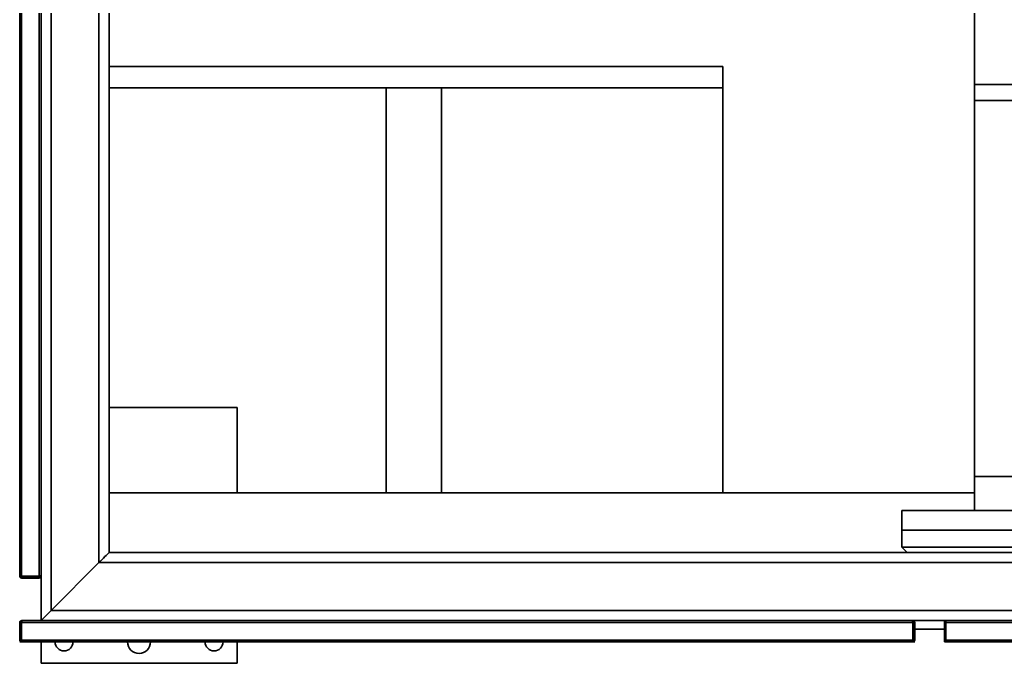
# Model space of a CAD drawing. Header units: millimetres. Extents: x -1052 to 3351, y 0 to 2015.
# Drawn here: x -395.36 to -378.26, y 1664.73 to 1675.9 of the extents above; entities that cross this region are included whole.
import ezdxf

# ---------------------------------------------------------------- set-up
doc = ezdxf.new("R2010")
doc.units = ezdxf.units.MM

msp = doc.modelspace()

# ---------------------------------------------------------------- linework, layer by layer
at = {"color": 7, "linetype": 'Continuous', "lineweight": 35}
for p, q in [((-378.7938, 1679.1415), (-378.7938, 1674.7761)), ((-378.7938, 1679.1415), (-378.7938, 1674.7761)), ((-395.3606, 1666.2466), (-395.3606, 1677.866)), ((-395.3606, 1666.2466), (-395.3606, 1677.866)), ((-395.3275, 1666.2461), (-395.3275, 1677.8664)), ((-395.3275, 1666.2461), (-395.3275, 1677.8664)), ((-395.0239, 1666.2461), (-395.0239, 1677.8664)), ((-395.0239, 1666.2461), (-395.0239, 1677.8664)), ((-394.9908, 1666.257), (-394.9908, 1677.1594)), ((-394.9908, 1666.257), (-394.9908, 1677.1594)), ((-394.8133, 1665.6514), (-394.8133, 1677.1594)), ((-394.8133, 1665.6514), (-394.8133, 1677.1594)), ((-393.9849, 1666.4798), (-393.9849, 1677.1594)), ((-393.9849, 1666.4798), (-393.9849, 1677.1594)), ((-393.8074, 1666.6573), (-393.8074, 1677.1594)), ((-393.8074, 1666.6573), (-393.8074, 1677.1594)), ((-383.1573, 1675.0886), (-393.8074, 1675.0886)), ((-383.1573, 1675.0886), (-393.8074, 1675.0886)), ((-383.1573, 1667.6927), (-383.1573, 1675.0886)), ((-383.1573, 1667.6927), (-383.1573, 1675.0886)), ((-378.7938, 1674.7761), (-378.1281, 1674.7761)), ((-378.7938, 1674.4949), (-378.7938, 1674.7761)), ((-378.7938, 1674.7761), (-378.1281, 1674.7761)), ((-378.7938, 1674.4949), (-378.7938, 1674.7761)), ((-383.1573, 1674.7188), (-393.8074, 1674.7188)), ((-383.1573, 1674.7188), (-393.8074, 1674.7188)), ((-389.0001, 1674.7188), (-389.0001, 1667.6927)), ((-388.0386, 1674.7188), (-389.0001, 1674.7188)), ((-389.0001, 1674.7188), (-389.0001, 1667.6927)), ((-388.0386, 1674.7188), (-389.0001, 1674.7188)), ((-388.0386, 1674.7188), (-388.0386, 1667.6927)), ((-388.0386, 1674.7188), (-388.0386, 1667.6927)), ((-378.1281, 1674.4949), (-378.7938, 1674.4949)), ((-378.7938, 1674.4949), (-378.7938, 1667.9737)), ((-378.1281, 1674.4949), (-378.7938, 1674.4949)), ((-378.7938, 1674.4949), (-378.7938, 1667.9737)), ((-393.8074, 1669.1719), (-391.5887, 1669.1719)), ((-393.8074, 1669.1719), (-391.5887, 1669.1719)), ((-391.5887, 1669.1719), (-391.5887, 1667.6927)), ((-391.5887, 1669.1719), (-391.5887, 1667.6927)), ((-378.1281, 1667.9737), (-378.7938, 1667.9737)), ((-378.7938, 1667.9737), (-378.7938, 1667.3821)), ((-378.1281, 1667.9737), (-378.7938, 1667.9737)), ((-378.7938, 1667.9737), (-378.7938, 1667.3821)), ((-378.7938, 1667.6927), (-393.8074, 1667.6927)), ((-378.7938, 1667.6927), (-393.8074, 1667.6927)), ((-378.7938, 1667.6927), (-383.1573, 1667.6927)), ((-378.7938, 1667.6927), (-383.1573, 1667.6927)), ((-380.0511, 1667.0418), (-380.0511, 1667.3821)), ((-371.4718, 1667.3821), (-380.0511, 1667.3821)), ((-380.0511, 1667.0418), (-380.0511, 1667.3821)), ((-371.4718, 1667.3821), (-380.0511, 1667.3821)), ((-378.1281, 1667.3821), (-378.7938, 1667.3821)), ((-378.1281, 1667.3821), (-378.7938, 1667.3821)), ((-380.0511, 1666.746), (-380.0511, 1667.0418)), ((-380.0511, 1667.0418), (-371.4718, 1667.0418)), ((-380.0511, 1666.746), (-380.0511, 1667.0418)), ((-380.0511, 1667.0418), (-371.4718, 1667.0418)), ((-380.0511, 1666.746), (-371.4718, 1666.746)), ((-380.0511, 1666.746), (-379.9623, 1666.6573)), ((-380.0511, 1666.746), (-371.4718, 1666.746)), ((-380.0511, 1666.746), (-379.9623, 1666.6573)), ((-379.9623, 1666.6573), (-393.8074, 1666.6573)), ((-379.9623, 1666.6573), (-393.8074, 1666.6573)), ((-371.5606, 1666.6573), (-379.9623, 1666.6573)), ((-371.5606, 1666.6573), (-379.9623, 1666.6573)), ((-394.8133, 1665.6514), (-393.9849, 1666.4798)), ((-394.8133, 1665.6514), (-393.9849, 1666.4798)), ((-333.871, 1666.4798), (-393.9849, 1666.4798)), ((-333.871, 1666.4798), (-393.9849, 1666.4798)), ((-395.3275, 1666.2461), (-395.0239, 1666.2461)), ((-395.3275, 1666.2461), (-395.0239, 1666.2461)), ((-395.3275, 1666.2135), (-395.3275, 1666.2357)), ((-395.3275, 1666.2357), (-395.0239, 1666.2357)), ((-395.3275, 1666.2135), (-395.3275, 1666.2357)), ((-395.3275, 1666.2357), (-395.0239, 1666.2357)), ((-395.3275, 1666.2135), (-395.0239, 1666.2135)), ((-395.3275, 1666.2135), (-395.0239, 1666.2135)), ((-395.0239, 1666.2357), (-395.0239, 1666.2135)), ((-395.0239, 1666.2357), (-395.0239, 1666.2135)), ((-394.9908, 1666.2466), (-395.013, 1666.2466)), ((-394.9908, 1666.2466), (-395.013, 1666.2466)), ((-394.9908, 1666.2466), (-394.9908, 1666.257)), ((-394.9908, 1666.2466), (-394.9908, 1666.257)), ((-394.9908, 1665.4739), (-394.9908, 1666.2466)), ((-394.9908, 1665.4739), (-394.9908, 1666.2466)), ((-333.0427, 1665.6514), (-394.8133, 1665.6514)), ((-333.0427, 1665.6514), (-394.8133, 1665.6514)), ((-395.3384, 1665.4408), (-395.3606, 1665.4408)), ((-395.3606, 1665.1372), (-395.3606, 1665.4408)), ((-395.3384, 1665.4408), (-395.3606, 1665.4408)), ((-395.3606, 1665.1372), (-395.3606, 1665.4408)), ((-395.3384, 1665.1372), (-395.3384, 1665.4408)), ((-395.3384, 1665.1372), (-395.3384, 1665.4408)), ((-395.3279, 1665.1372), (-395.3279, 1665.4408)), ((-379.8618, 1665.4408), (-395.3279, 1665.4408)), ((-395.3279, 1665.1372), (-395.3279, 1665.4408)), ((-379.8618, 1665.4408), (-395.3279, 1665.4408)), ((-395.3275, 1665.4739), (-395.3275, 1665.4517)), ((-395.317, 1665.4739), (-395.3275, 1665.4739)), ((-395.3275, 1665.4739), (-395.3275, 1665.4517)), ((-395.317, 1665.4739), (-395.3275, 1665.4739)), ((-379.8727, 1665.4739), (-395.317, 1665.4739)), ((-379.8727, 1665.4739), (-395.317, 1665.4739)), ((-379.8623, 1665.4739), (-379.8727, 1665.4739)), ((-379.8623, 1665.4739), (-379.8727, 1665.4739)), ((-379.8623, 1665.4739), (-379.8623, 1665.4517)), ((-379.3115, 1665.4739), (-379.8623, 1665.4739)), ((-379.8623, 1665.4739), (-379.8623, 1665.4517)), ((-379.3115, 1665.4739), (-379.8623, 1665.4739)), ((-379.8618, 1665.1372), (-379.8618, 1665.4408)), ((-379.8618, 1665.1372), (-379.8618, 1665.4408)), ((-379.8514, 1665.326), (-379.8618, 1665.326)), ((-379.8514, 1665.326), (-379.8618, 1665.326)), ((-379.8514, 1665.4408), (-379.8292, 1665.4408)), ((-379.8514, 1665.1372), (-379.8514, 1665.4408)), ((-379.8514, 1665.4408), (-379.8292, 1665.4408)), ((-379.8514, 1665.1372), (-379.8514, 1665.4408)), ((-379.8292, 1665.1372), (-379.8292, 1665.4408)), ((-379.8292, 1665.1372), (-379.8292, 1665.4408)), ((-379.3115, 1665.326), (-379.8292, 1665.326)), ((-379.3115, 1665.326), (-379.8292, 1665.326)), ((-379.3115, 1665.4739), (-379.2893, 1665.4739)), ((-379.3115, 1665.1041), (-379.3115, 1665.4739)), ((-379.3115, 1665.4739), (-379.2893, 1665.4739)), ((-379.3115, 1665.1041), (-379.3115, 1665.4739)), ((-379.2893, 1665.4739), (-372.2336, 1665.4739)), ((-379.2893, 1665.1041), (-379.2893, 1665.4739)), ((-379.2893, 1665.4739), (-372.2336, 1665.4739)), ((-379.2893, 1665.1041), (-379.2893, 1665.4739)), ((-379.2893, 1665.4408), (-372.2336, 1665.4408)), ((-379.2893, 1665.4408), (-379.2893, 1665.1372)), ((-379.2893, 1665.4408), (-372.2336, 1665.4408)), ((-379.2893, 1665.4408), (-379.2893, 1665.1372)), ((-395.3606, 1665.1372), (-395.3384, 1665.1372)), ((-395.3606, 1665.1372), (-395.3384, 1665.1372)), ((-395.3606, 1665.1038), (-395.3606, 1665.104)), ((-388.2423, 1665.104), (-395.3606, 1665.104)), ((-395.3606, 1665.1038), (-395.3606, 1665.104)), ((-388.2423, 1665.104), (-395.3606, 1665.104)), ((-388.2423, 1665.1038), (-395.3606, 1665.1038)), ((-388.2423, 1665.1038), (-395.3606, 1665.1038)), ((-379.8618, 1665.1372), (-395.3279, 1665.1372)), ((-379.8618, 1665.1372), (-395.3279, 1665.1372)), ((-379.8623, 1665.1041), (-395.3275, 1665.1041)), ((-379.8623, 1665.1041), (-395.3275, 1665.1041)), ((-394.9908, 1665.104), (-394.9908, 1665.1041)), ((-394.9908, 1665.104), (-394.9908, 1665.1041)), ((-394.9908, 1664.7343), (-394.9908, 1665.1038)), ((-394.9908, 1664.7343), (-394.9908, 1665.1038)), ((-391.5887, 1665.1041), (-391.5887, 1665.104)), ((-391.5887, 1665.1041), (-391.5887, 1665.104)), ((-391.5887, 1665.1038), (-391.5887, 1664.7343)), ((-391.5887, 1665.1038), (-391.5887, 1664.7343)), ((-385.765, 1665.104), (-387.995, 1665.104)), ((-385.765, 1665.104), (-387.995, 1665.104)), ((-385.765, 1665.1038), (-387.995, 1665.1038)), ((-385.765, 1665.1038), (-387.995, 1665.1038)), ((-384.0064, 1665.104), (-385.3325, 1665.104)), ((-384.0064, 1665.104), (-385.3325, 1665.104)), ((-384.0064, 1665.1038), (-385.3325, 1665.1038)), ((-384.0064, 1665.1038), (-385.3325, 1665.1038)), ((-383.0228, 1665.104), (-383.5575, 1665.104)), ((-383.0228, 1665.104), (-383.5575, 1665.104)), ((-383.0228, 1665.1038), (-383.5575, 1665.1038)), ((-383.0228, 1665.1038), (-383.5575, 1665.1038)), ((-379.8292, 1665.104), (-382.67, 1665.104)), ((-379.8292, 1665.104), (-382.67, 1665.104)), ((-379.8292, 1665.1038), (-382.67, 1665.1038)), ((-379.8292, 1665.1038), (-382.67, 1665.1038)), ((-379.8292, 1665.1372), (-379.8514, 1665.1372)), ((-379.8292, 1665.1372), (-379.8514, 1665.1372)), ((-379.8292, 1665.1038), (-379.8292, 1665.104)), ((-379.8292, 1665.1038), (-379.8292, 1665.104)), ((-379.3115, 1665.1041), (-379.2893, 1665.1041)), ((-379.3115, 1665.1041), (-379.2893, 1665.1041)), ((-379.2893, 1665.1372), (-372.2336, 1665.1372)), ((-379.2893, 1665.1372), (-372.2336, 1665.1372)), ((-379.2893, 1665.1041), (-372.2336, 1665.1041)), ((-379.2893, 1665.1041), (-372.2336, 1665.1041)), ((-391.5887, 1664.7343), (-394.9908, 1664.7343)), ((-391.5887, 1664.7343), (-394.9908, 1664.7343))]:
    msp.add_line(p, q, dxfattribs=at)
for points in [[(-393.9849, 1666.4798), (-393.9572, 1666.5075), (-393.9301, 1666.5346), (-393.9044, 1666.5603), (-393.8806, 1666.5841), (-393.8594, 1666.6053), (-393.8413, 1666.6234), (-393.8268, 1666.6379), (-393.8161, 1666.6486), (-393.8096, 1666.6551), (-393.8074, 1666.6573)], [(-393.8074, 1666.6573), (-393.8096, 1666.6551), (-393.8161, 1666.6486), (-393.8268, 1666.6379), (-393.8413, 1666.6234), (-393.8594, 1666.6053), (-393.8806, 1666.5841), (-393.9044, 1666.5603), (-393.9301, 1666.5346), (-393.9572, 1666.5075), (-393.9849, 1666.4798)], [(-393.9849, 1666.4798), (-393.9572, 1666.5075), (-393.9301, 1666.5346), (-393.9044, 1666.5603), (-393.8806, 1666.5841), (-393.8594, 1666.6053), (-393.8413, 1666.6234), (-393.8268, 1666.6379), (-393.8161, 1666.6486), (-393.8096, 1666.6551), (-393.8074, 1666.6573)], [(-393.8074, 1666.6573), (-393.8096, 1666.6551), (-393.8161, 1666.6486), (-393.8268, 1666.6379), (-393.8413, 1666.6234), (-393.8594, 1666.6053), (-393.8806, 1666.5841), (-393.9044, 1666.5603), (-393.9301, 1666.5346), (-393.9572, 1666.5075), (-393.9849, 1666.4798)], [(-394.9908, 1665.4739), (-394.9886, 1665.4761), (-394.9821, 1665.4826), (-394.9714, 1665.4933), (-394.9569, 1665.5078), (-394.9388, 1665.5259), (-394.9176, 1665.5471), (-394.8939, 1665.5708), (-394.8681, 1665.5966), (-394.8411, 1665.6236), (-394.8133, 1665.6514)], [(-394.8133, 1665.6514), (-394.8411, 1665.6236), (-394.8681, 1665.5966), (-394.8939, 1665.5708), (-394.9176, 1665.5471), (-394.9388, 1665.5259), (-394.9569, 1665.5078), (-394.9714, 1665.4933), (-394.9821, 1665.4826), (-394.9886, 1665.4761), (-394.9908, 1665.4739)], [(-394.9908, 1665.4739), (-394.9886, 1665.4761), (-394.9821, 1665.4826), (-394.9714, 1665.4933), (-394.9569, 1665.5078), (-394.9388, 1665.5259), (-394.9176, 1665.5471), (-394.8939, 1665.5708), (-394.8681, 1665.5966), (-394.8411, 1665.6236), (-394.8133, 1665.6514)], [(-394.8133, 1665.6514), (-394.8411, 1665.6236), (-394.8681, 1665.5966), (-394.8939, 1665.5708), (-394.9176, 1665.5471), (-394.9388, 1665.5259), (-394.9569, 1665.5078), (-394.9714, 1665.4933), (-394.9821, 1665.4826), (-394.9886, 1665.4761), (-394.9908, 1665.4739)]]:
    msp.add_lwpolyline(points, dxfattribs=at)
for centre, radius, start, end in [((-394.5914, 1665.1041), 0.1553, 180.10913, 0), ((-394.5914, 1665.1041), 0.1553, 180.10913, 0), ((-393.2897, 1665.1041), 0.1997, 180, 359.91512), ((-393.2897, 1665.1041), 0.1997, 180, 359.91512), ((-391.9881, 1665.1041), 0.1553, 180.10913, 0), ((-391.9881, 1665.1041), 0.1553, 180.10913, 0)]:
    msp.add_arc(centre, radius, start, end, dxfattribs=at)
for points, knots in [([(-395.3275, 1666.2461), (-395.3318, 1666.2462), (-395.3405, 1666.2463), (-395.3514, 1666.2464), (-395.3591, 1666.2465), (-395.3601, 1666.2465), (-395.3606, 1666.2466)], [0, 0, 0, 0, 0.5592254, 1.1185592, 1.6776811, 2.2369061, 2.2369061, 2.2369061, 2.2369061]), ([(-395.3606, 1666.2466), (-395.3601, 1666.2422), (-395.3591, 1666.2336), (-395.3514, 1666.2226), (-395.3405, 1666.215), (-395.3318, 1666.214), (-395.3275, 1666.2135)], [0, 0, 0, 0, 0.8759277, 1.7517421, 2.6277732, 3.5037126, 3.5037126, 3.5037126, 3.5037126]), ([(-395.3275, 1666.2461), (-395.3318, 1666.2462), (-395.3405, 1666.2463), (-395.3514, 1666.2464), (-395.3591, 1666.2465), (-395.3601, 1666.2465), (-395.3606, 1666.2466)], [0, 0, 0, 0, 0.5592254, 1.1185592, 1.6776811, 2.2369061, 2.2369061, 2.2369061, 2.2369061]), ([(-395.3606, 1666.2466), (-395.3601, 1666.2422), (-395.3591, 1666.2336), (-395.3514, 1666.2226), (-395.3405, 1666.215), (-395.3318, 1666.214), (-395.3275, 1666.2135)], [0, 0, 0, 0, 0.8759277, 1.7517421, 2.6277732, 3.5037126, 3.5037126, 3.5037126, 3.5037126]), ([(-395.3384, 1666.2466), (-395.3382, 1666.2452), (-395.3379, 1666.2423), (-395.3354, 1666.2387), (-395.3318, 1666.2362), (-395.3289, 1666.2358), (-395.3275, 1666.2357)], [0, 0, 0, 0, 0.288453, 0.576949, 0.8653652, 1.1540058, 1.1540058, 1.1540058, 1.1540058]), ([(-395.3384, 1666.2466), (-395.3382, 1666.2452), (-395.3379, 1666.2423), (-395.3354, 1666.2387), (-395.3318, 1666.2362), (-395.3289, 1666.2358), (-395.3275, 1666.2357)], [0, 0, 0, 0, 0.288453, 0.576949, 0.8653652, 1.1540058, 1.1540058, 1.1540058, 1.1540058]), ([(-394.9908, 1666.257), (-394.9912, 1666.2563), (-394.9919, 1666.2547), (-394.9977, 1666.2523), (-395.0064, 1666.2499), (-395.0157, 1666.2479), (-395.0217, 1666.2466), (-395.0239, 1666.2461)], [0, 0, 0, 0, 0.5147662, 1.0411269, 1.5675319, 2.093901, 2.3994562, 2.3994562, 2.3994562, 2.3994562]), ([(-394.9908, 1666.257), (-394.9912, 1666.2563), (-394.9919, 1666.2547), (-394.9977, 1666.2523), (-395.0064, 1666.2499), (-395.0157, 1666.2479), (-395.0217, 1666.2466), (-395.0239, 1666.2461)], [0, 0, 0, 0, 0.5147662, 1.0411269, 1.5675319, 2.093901, 2.3994562, 2.3994562, 2.3994562, 2.3994562]), ([(-395.0239, 1666.2357), (-395.0223, 1666.2359), (-395.0193, 1666.2363), (-395.0156, 1666.2391), (-395.0134, 1666.2427), (-395.0131, 1666.2454), (-395.013, 1666.2466)], [0, 0, 0, 0, 0.3165986, 0.6108197, 0.9048913, 1.1539666, 1.1539666, 1.1539666, 1.1539666]), ([(-395.0239, 1666.2135), (-395.0202, 1666.2139), (-395.0126, 1666.2146), (-395.0026, 1666.2204), (-394.995, 1666.2291), (-394.9913, 1666.2384), (-394.9909, 1666.2444), (-394.9908, 1666.2466)], [0, 0, 0, 0, 0.7527146, 1.5222116, 2.2918185, 3.0613956, 3.5080684, 3.5080684, 3.5080684, 3.5080684]), ([(-395.0239, 1666.2357), (-395.0223, 1666.2359), (-395.0193, 1666.2363), (-395.0156, 1666.2391), (-395.0134, 1666.2427), (-395.0131, 1666.2454), (-395.013, 1666.2466)], [0, 0, 0, 0, 0.3165986, 0.6108197, 0.9048913, 1.1539666, 1.1539666, 1.1539666, 1.1539666]), ([(-395.0239, 1666.2135), (-395.0202, 1666.2139), (-395.0126, 1666.2146), (-395.0026, 1666.2204), (-394.995, 1666.2291), (-394.9913, 1666.2384), (-394.9909, 1666.2444), (-394.9908, 1666.2466)], [0, 0, 0, 0, 0.7527146, 1.5222116, 2.2918185, 3.0613956, 3.5080684, 3.5080684, 3.5080684, 3.5080684]), ([(-395.3275, 1665.4739), (-395.3312, 1665.4735), (-395.3387, 1665.4728), (-395.3488, 1665.467), (-395.3563, 1665.4583), (-395.3601, 1665.449), (-395.3605, 1665.443), (-395.3606, 1665.4408)], [0, 0, 0, 0, 0.7527146, 1.5222116, 2.2918185, 3.0613956, 3.5080684, 3.5080684, 3.5080684, 3.5080684]), ([(-395.3275, 1665.4739), (-395.3312, 1665.4735), (-395.3387, 1665.4728), (-395.3488, 1665.467), (-395.3563, 1665.4583), (-395.3601, 1665.449), (-395.3605, 1665.443), (-395.3606, 1665.4408)], [0, 0, 0, 0, 0.7527146, 1.5222116, 2.2918185, 3.0613956, 3.5080684, 3.5080684, 3.5080684, 3.5080684]), ([(-395.3275, 1665.4517), (-395.3291, 1665.4515), (-395.3321, 1665.4511), (-395.3358, 1665.4483), (-395.338, 1665.4447), (-395.3383, 1665.4421), (-395.3384, 1665.4408)], [0, 0, 0, 0, 0.3166065, 0.6108349, 0.9050008, 1.1540537, 1.1540537, 1.1540537, 1.1540537]), ([(-395.3275, 1665.4517), (-395.3291, 1665.4515), (-395.3321, 1665.4511), (-395.3358, 1665.4483), (-395.338, 1665.4447), (-395.3383, 1665.4421), (-395.3384, 1665.4408)], [0, 0, 0, 0, 0.3166065, 0.6108349, 0.9050008, 1.1540537, 1.1540537, 1.1540537, 1.1540537]), ([(-395.3279, 1665.4408), (-395.3272, 1665.4445), (-395.3256, 1665.4521), (-395.3232, 1665.4621), (-395.3208, 1665.4697), (-395.3188, 1665.4734), (-395.3175, 1665.4738), (-395.317, 1665.4739)], [0, 0, 0, 0, 0.5155601, 1.0427626, 1.5699461, 2.0971858, 2.4031177, 2.4031177, 2.4031177, 2.4031177]), ([(-395.3279, 1665.4408), (-395.3272, 1665.4445), (-395.3256, 1665.4521), (-395.3232, 1665.4621), (-395.3208, 1665.4697), (-395.3188, 1665.4734), (-395.3175, 1665.4738), (-395.317, 1665.4739)], [0, 0, 0, 0, 0.5155601, 1.0427626, 1.5699461, 2.0971858, 2.4031177, 2.4031177, 2.4031177, 2.4031177]), ([(-379.8727, 1665.4739), (-379.8719, 1665.4735), (-379.8704, 1665.4728), (-379.868, 1665.467), (-379.8656, 1665.4583), (-379.8635, 1665.449), (-379.8623, 1665.443), (-379.8618, 1665.4408)], [0, 0, 0, 0, 0.5147673, 1.0411592, 1.5675063, 2.0939131, 2.39943, 2.39943, 2.39943, 2.39943]), ([(-379.8727, 1665.4739), (-379.8719, 1665.4735), (-379.8704, 1665.4728), (-379.868, 1665.467), (-379.8656, 1665.4583), (-379.8635, 1665.449), (-379.8623, 1665.443), (-379.8618, 1665.4408)], [0, 0, 0, 0, 0.5147673, 1.0411592, 1.5675063, 2.0939131, 2.39943, 2.39943, 2.39943, 2.39943]), ([(-379.8292, 1665.4408), (-379.8295, 1665.4445), (-379.8303, 1665.4521), (-379.8361, 1665.4621), (-379.8448, 1665.4697), (-379.8541, 1665.4734), (-379.8601, 1665.4738), (-379.8623, 1665.4739)], [0, 0, 0, 0, 0.7526014, 1.5221981, 2.291767, 3.061418, 3.5080336, 3.5080336, 3.5080336, 3.5080336]), ([(-379.8292, 1665.4408), (-379.8295, 1665.4445), (-379.8303, 1665.4521), (-379.8361, 1665.4621), (-379.8448, 1665.4697), (-379.8541, 1665.4734), (-379.8601, 1665.4738), (-379.8623, 1665.4739)], [0, 0, 0, 0, 0.7526014, 1.5221981, 2.291767, 3.061418, 3.5080336, 3.5080336, 3.5080336, 3.5080336]), ([(-379.8514, 1665.4408), (-379.8516, 1665.4424), (-379.8519, 1665.4454), (-379.8547, 1665.4491), (-379.8583, 1665.4513), (-379.861, 1665.4516), (-379.8623, 1665.4517)], [0, 0, 0, 0, 0.3164743, 0.6106962, 0.9048393, 1.1538513, 1.1538513, 1.1538513, 1.1538513]), ([(-379.8514, 1665.4408), (-379.8516, 1665.4424), (-379.8519, 1665.4454), (-379.8547, 1665.4491), (-379.8583, 1665.4513), (-379.861, 1665.4516), (-379.8623, 1665.4517)], [0, 0, 0, 0, 0.3164743, 0.6106962, 0.9048393, 1.1538513, 1.1538513, 1.1538513, 1.1538513]), ([(-395.3606, 1665.1372), (-395.3601, 1665.1329), (-395.3591, 1665.1242), (-395.3514, 1665.1133), (-395.3405, 1665.1056), (-395.3318, 1665.1046), (-395.3275, 1665.1041)], [0, 0, 0, 0, 0.8759281, 1.7517937, 2.6278242, 3.5037524, 3.5037524, 3.5037524, 3.5037524]), ([(-395.3606, 1665.1372), (-395.3601, 1665.1329), (-395.3591, 1665.1242), (-395.3514, 1665.1133), (-395.3405, 1665.1056), (-395.3318, 1665.1046), (-395.3275, 1665.1041)], [0, 0, 0, 0, 0.8759281, 1.7517937, 2.6278242, 3.5037524, 3.5037524, 3.5037524, 3.5037524]), ([(-395.3384, 1665.1372), (-395.3382, 1665.1358), (-395.3379, 1665.1329), (-395.3354, 1665.1293), (-395.3318, 1665.1268), (-395.3289, 1665.1265), (-395.3275, 1665.1263)], [0, 0, 0, 0, 0.2885114, 0.57706, 0.8654397, 1.1540918, 1.1540918, 1.1540918, 1.1540918]), ([(-395.3384, 1665.1372), (-395.3382, 1665.1358), (-395.3379, 1665.1329), (-395.3354, 1665.1293), (-395.3318, 1665.1268), (-395.3289, 1665.1265), (-395.3275, 1665.1263)], [0, 0, 0, 0, 0.2885114, 0.57706, 0.8654397, 1.1540918, 1.1540918, 1.1540918, 1.1540918]), ([(-395.3275, 1665.1041), (-395.3275, 1665.1046), (-395.3276, 1665.1056), (-395.3277, 1665.1133), (-395.3278, 1665.1242), (-395.3279, 1665.1329), (-395.3279, 1665.1372)], [0, 0, 0, 0, 0.5592313, 1.1184016, 1.6776778, 2.2369092, 2.2369092, 2.2369092, 2.2369092]), ([(-395.3275, 1665.1041), (-395.3275, 1665.1046), (-395.3276, 1665.1056), (-395.3277, 1665.1133), (-395.3278, 1665.1242), (-395.3279, 1665.1329), (-395.3279, 1665.1372)], [0, 0, 0, 0, 0.5592313, 1.1184016, 1.6776778, 2.2369092, 2.2369092, 2.2369092, 2.2369092]), ([(-379.8618, 1665.1372), (-379.8619, 1665.1329), (-379.8619, 1665.1242), (-379.862, 1665.1133), (-379.8622, 1665.1056), (-379.8622, 1665.1046), (-379.8623, 1665.1041)], [0, 0, 0, 0, 0.5592311, 1.1185072, 1.6776766, 2.2369078, 2.2369078, 2.2369078, 2.2369078]), ([(-379.8623, 1665.1263), (-379.8608, 1665.1265), (-379.858, 1665.1268), (-379.8544, 1665.1293), (-379.8519, 1665.1329), (-379.8515, 1665.1358), (-379.8514, 1665.1372)], [0, 0, 0, 0, 0.2884168, 0.5768952, 0.8653767, 1.1539107, 1.1539107, 1.1539107, 1.1539107]), ([(-379.8623, 1665.1041), (-379.8579, 1665.1046), (-379.8493, 1665.1056), (-379.8383, 1665.1133), (-379.8307, 1665.1242), (-379.8297, 1665.1329), (-379.8292, 1665.1372)], [0, 0, 0, 0, 0.8759272, 1.7517577, 2.6276887, 3.5036392, 3.5036392, 3.5036392, 3.5036392]), ([(-379.8618, 1665.1372), (-379.8619, 1665.1329), (-379.8619, 1665.1242), (-379.862, 1665.1133), (-379.8622, 1665.1056), (-379.8622, 1665.1046), (-379.8623, 1665.1041)], [0, 0, 0, 0, 0.5592311, 1.1185072, 1.6776766, 2.2369078, 2.2369078, 2.2369078, 2.2369078]), ([(-379.8623, 1665.1263), (-379.8608, 1665.1265), (-379.858, 1665.1268), (-379.8544, 1665.1293), (-379.8519, 1665.1329), (-379.8515, 1665.1358), (-379.8514, 1665.1372)], [0, 0, 0, 0, 0.2884168, 0.5768952, 0.8653767, 1.1539107, 1.1539107, 1.1539107, 1.1539107]), ([(-379.8623, 1665.1041), (-379.8579, 1665.1046), (-379.8493, 1665.1056), (-379.8383, 1665.1133), (-379.8307, 1665.1242), (-379.8297, 1665.1329), (-379.8292, 1665.1372)], [0, 0, 0, 0, 0.8759272, 1.7517577, 2.6276887, 3.5036392, 3.5036392, 3.5036392, 3.5036392])]:
    msp.add_open_spline(points, degree=3, knots=knots, dxfattribs=at)

doc.saveas('drawing.dxf')
